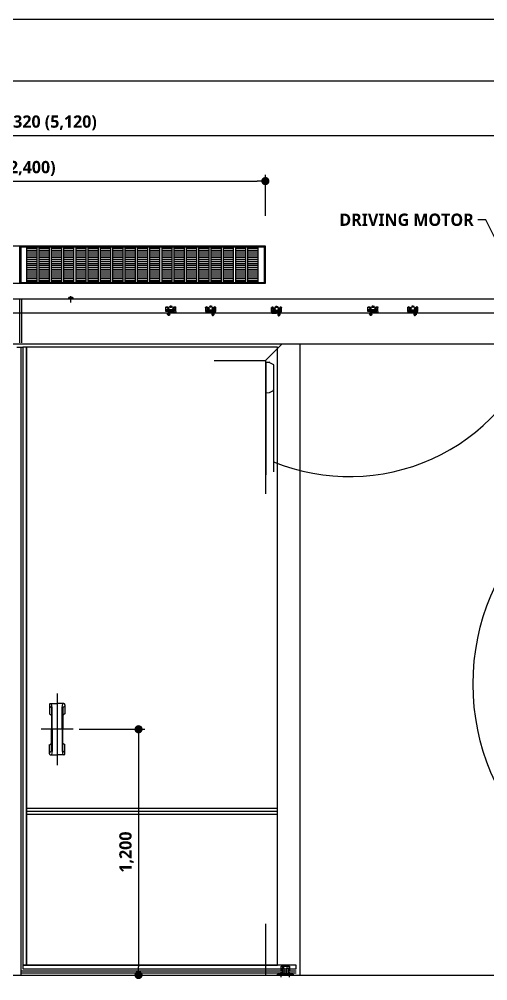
# Model space of a CAD drawing. Header units: millimetres. Extents: x 0 to 33600, y 0 to 8910.
# Drawn here: x 4227 to 6516, y 4215 to 8910 of the extents above; entities that cross this region are included whole.
import ezdxf
from ezdxf.lldxf.tags import DXFTag

# ---------------------------------------------------------------- set-up
doc = ezdxf.new("R2010")
doc.units = ezdxf.units.MM
doc.header["$LTSCALE"] = 20
doc.header["$MEASUREMENT"] = 0
doc.layers.get('0').update_dxf_attribs({"linetype": 'CONTINUOUS'})
doc.layers.get('Defpoints').update_dxf_attribs({"color": 181, "linetype": 'CONTINUOUS'})
for name, color, linetype in [('1', 120, 'CONTINUOUS'), ('9', 9, 'CONTINUOUS'), ('DIM', 141, 'CONTINUOUS'), ('DOOR', 7, 'CONTINUOUS'), ('DOOR-2', 1, 'CONTINUOUS'), ('DOOR-3', 8, 'CONTINUOUS'), ('TEXT', 7, 'CONTINUOUS'), ('방열문', 7, 'CONTINUOUS')]:
    doc.layers.add(name, color=color, linetype=linetype)
doc.styles.add('SH_대대리576', font='')
doc.styles.get("Standard").update_dxf_attribs({"font": 'NanumGothicBold.ttf'})
doc.styles.get('SH_대대리576').set_extended_font_data('NanumGothic', bold=True)
tags = doc.linetypes.add('一点鎖線', pattern=[28.575, 19.05, -3.175, 3.175, -3.175]).pattern_tags.tags
tags[10:11] = [DXFTag(74, 4), DXFTag(75, 0), DXFTag(340, '0'), DXFTag(46, 1.0), DXFTag(50, 0.0), DXFTag(44, 0.0), DXFTag(45, 0.0)]
tags[8:9] = [DXFTag(74, 4), DXFTag(75, 0), DXFTag(340, '0'), DXFTag(46, 1.0), DXFTag(50, 0.0), DXFTag(44, 0.0), DXFTag(45, 0.0)]
tags[6:7] = [DXFTag(74, 4), DXFTag(75, 0), DXFTag(340, '0'), DXFTag(46, 1.0), DXFTag(50, 0.0), DXFTag(44, 0.0), DXFTag(45, 0.0)]
tags[4:5] = [DXFTag(74, 4), DXFTag(75, 0), DXFTag(340, '0'), DXFTag(46, 1.0), DXFTag(50, 0.0), DXFTag(44, 0.0), DXFTag(45, 0.0)]
tags = doc.linetypes.add('破線', pattern=[38.1, 25.4, -12.7]).pattern_tags.tags
tags[6:7] = [DXFTag(74, 4), DXFTag(75, 0), DXFTag(340, '0'), DXFTag(46, 1.0), DXFTag(50, 0.0), DXFTag(44, 0.0), DXFTag(45, 0.0)]
tags[4:5] = [DXFTag(74, 4), DXFTag(75, 0), DXFTag(340, '0'), DXFTag(46, 1.0), DXFTag(50, 0.0), DXFTag(44, 0.0), DXFTag(45, 0.0)]
doc.dimstyles.new('yongsung', dxfattribs={"dimscale": 20, "dimtxt": 3, "dimasz": 2, "dimexe": 1.5, "dimexo": 1.5, "dimgap": 1, "dimtad": 1, "dimdec": 0, "dimdsep": 46, "dimlunit": 6, "dimtxsty": 'Standard', "dimblk": 'DOT', "dimcen": 0, "dimdle": 2, "dimclrd": 256, "dimclre": 256, "dimclrt": 256, "dimadec": 0, "dimazin": 0, "dimtfac": 480, "dimtdec": 0, "dimtix": 1, "dimtmove": 2, "dimatfit": 3, "dimfxl": 1, "dimtolj": 1, "dimtzin": 0, "dimarcsym": 0})

# ---------------------------------------------------------------- blocks, each defined once
blk = doc.blocks.new('_Dot')
at = {"color": 0, "linetype": 'ByBlock', "lineweight": -2}
blk.add_line((-0.5, 0), (-1, 0), dxfattribs=at)
at = {"color": 0, "linetype": 'ByBlock', "const_width": 0.5}
blk.add_lwpolyline([(-0.25, 0, 1), (0.25, 0, 1)], format="xyb", close=True, dxfattribs=at)
blk = doc.blocks.new('*D122')
at = {"layer": 'Defpoints', "color": 0}
for p in [(6789.2, 8341.8), (1669.2, 7898.1), (6789.2, 7898.1)]:
    blk.add_point(p, dxfattribs=at)
at = {"layer": 'DIM', "lineweight": -2}
for p, q in [((1669.2, 7928.1), (1669.2, 8371.8)), ((6789.2, 7928.1), (6789.2, 8371.8)), ((1709.2, 8341.8), (6749.2, 8341.8))]:
    blk.add_line(p, q, dxfattribs=at)
at = {"layer": 'DIM', "linetype": 'ByBlock', "lineweight": -2, "xscale": 40, "yscale": 40, "zscale": 40, "rotation": 180}
blk.add_blockref('_Dot', (1669.2, 8341.8), dxfattribs=at)
at = {"layer": 'DIM', "linetype": 'ByBlock', "lineweight": -2, "xscale": 40, "yscale": 40, "zscale": 40}
blk.add_blockref('_Dot', (6789.2, 8341.8), dxfattribs=at)
at = {"layer": 'DIM', "insert": (4229.2, 8403.7), "char_height": 60, "attachment_point": 5}
blk.add_mtext('\\A1;(W x 2) + 320 (5,120)', dxfattribs=at)
blk = doc.blocks.new('*D123')
at = {"layer": 'Defpoints', "color": 0}
for p in [(5429.2, 8119.7), (3029.2, 7920.7), (5429.2, 7920.7)]:
    blk.add_point(p, dxfattribs=at)
at = {"layer": 'DIM', "lineweight": -2}
for p, q in [((3029.2, 7950.7), (3029.2, 8149.7)), ((5429.2, 7950.7), (5429.2, 8149.7)), ((3069.2, 8119.7), (5389.2, 8119.7))]:
    blk.add_line(p, q, dxfattribs=at)
at = {"layer": 'DIM', "linetype": 'ByBlock', "lineweight": -2, "xscale": 40, "yscale": 40, "zscale": 40, "rotation": 180}
blk.add_blockref('_Dot', (3029.2, 8119.7), dxfattribs=at)
at = {"layer": 'DIM', "linetype": 'ByBlock', "lineweight": -2, "xscale": 40, "yscale": 40, "zscale": 40}
blk.add_blockref('_Dot', (5429.2, 8119.7), dxfattribs=at)
at = {"layer": 'DIM', "insert": (4229.2, 8181.5), "char_height": 60, "attachment_point": 5}
blk.add_mtext('\\A1;W (2,400)', dxfattribs=at)
blk = doc.blocks.new('*D127')
at = {"layer": 'Defpoints', "color": 0}
for p in [(4489.7, 5443), (4489.7, 4243), (4809.6, 4243)]:
    blk.add_point(p, dxfattribs=at)
at = {"layer": 'DIM', "lineweight": -2}
for p, q in [((4519.7, 5443), (4839.6, 5443)), ((4809.6, 5403), (4809.6, 4283)), ((4519.7, 4243), (4839.6, 4243))]:
    blk.add_line(p, q, dxfattribs=at)
at = {"layer": 'DIM', "linetype": 'ByBlock', "lineweight": -2, "xscale": 40, "yscale": 40, "zscale": 40}
for p, rotation in [((4809.6, 5443), 90), ((4809.6, 4243), 270)]:
    blk.add_blockref('_Dot', p, dxfattribs=dict(at, rotation=rotation))
at = {"layer": 'DIM', "insert": (4751, 4843), "char_height": 60, "attachment_point": 5, "rotation": 90}
blk.add_mtext('\\A1;1,200', dxfattribs=at)
blk = doc.blocks.new('A$C60AD7C35')
at = {"layer": '9'}
for p, q in [((63, 141), (63, 122)), ((75, 118), (75, 145)), ((87, 141), (87, 122)), ((0, 118), (0, 122)), ((0, 122), (29, 122)), ((1, 80), (1, 115)), ((1, 115), (49, 115)), ((1, 56), (1, 80)), ((1, 80), (148, 80)), ((1, 62), (148, 62)), ((1, 56), (4, 42)), ((2, 116), (27, 116)), ((4, 118), (4, 122)), ((5, 122), (5, 118)), ((5, 117), (24, 117)), ((5, 115), (5, 116)), ((9, 37), (68, 37)), ((15, 125), (13, 123)), ((15, 108), (15, 133)), ((15, 125), (16, 123)), ((19, 47), (49, 47)), ((23, 98), (49, 98)), ((24, 118), (24, 122)), ((24, 115), (24, 116)), ((25, 122), (25, 118)), ((29, 118), (29, 122)), ((32, 99), (30, 99)), ((30, 96), (30, 99)), ((32, 96), (30, 96)), ((34, 32), (34, 62)), ((35, 102), (35, 104)), ((38, 104), (35, 104)), ((35, 104), (38, 104)), ((35, 100), (38, 96)), ((38, 100), (35, 96)), ((35, 92), (35, 93)), ((38, 92), (35, 92)), ((35, 92), (38, 92)), ((36, 86), (36, 108)), ((38, 102), (38, 104)), ((38, 92), (38, 93)), ((42, 99), (41, 99)), ((42, 96), (41, 96)), ((42, 96), (42, 99)), ((47, 46), (66, 46)), ((49, 115), (56, 125)), ((56, 125), (93, 125)), ((57, 36), (57, 57)), ((60, 133), (89, 133)), ((60, 129), (60, 133)), ((62, 127), (87, 127)), ((87, 122), (63, 122)), ((64, 129), (64, 133)), ((65, 133), (65, 129)), ((65, 128), (84, 128)), ((65, 125), (65, 127)), ((75, 136), (73, 134)), ((73, 41), (94, 41)), ((76, 54), (74, 42)), ((74, 44), (120, 44)), ((75, 136), (76, 134)), ((75, 47), (75, 51)), ((86, 53), (76, 54)), ((76, 54), (85, 52)), ((76, 47), (76, 54)), ((76, 48), (76, 47)), ((76, 48), (85, 48)), ((86, 46), (76, 47)), ((76, 46), (85, 45)), ((76, 46), (76, 45)), ((76, 45), (85, 45)), ((76, 44), (85, 44)), ((77, 56), (85, 55)), ((79, 56), (146, 56)), ((86, 55), (81, 56)), ((84, 129), (84, 133)), ((84, 125), (84, 127)), ((85, 133), (85, 129)), ((85, 45), (85, 53)), ((85, 48), (85, 46)), ((86, 45), (86, 53)), ((87, 21), (132, 21)), ((89, 129), (89, 133)), ((100, 115), (93, 125)), ((99, 21), (99, 39)), ((100, 115), (148, 115)), ((101, 98), (124, 98)), ((108, 99), (107, 99)), ((107, 96), (107, 99)), ((108, 96), (107, 96)), ((110, 2), (110, 42)), ((114, 104), (111, 104)), ((111, 102), (111, 104)), ((111, 100), (114, 96)), ((114, 100), (111, 96)), ((111, 92), (111, 93)), ((114, 92), (111, 92)), ((113, 87), (113, 108)), ((114, 102), (114, 104)), ((114, 92), (114, 93)), ((119, 99), (117, 99)), ((119, 96), (117, 96)), ((119, 96), (119, 99)), ((120, 118), (120, 122)), ((120, 122), (149, 122)), ((120, 21), (120, 44)), ((122, 116), (147, 116)), ((124, 118), (124, 122)), ((125, 122), (125, 118)), ((125, 117), (144, 117)), ((125, 115), (125, 116)), ((135, 125), (133, 123)), ((135, 111), (135, 133)), ((135, 125), (136, 123)), ((144, 118), (144, 122)), ((144, 115), (144, 116)), ((145, 122), (145, 118)), ((148, 80), (148, 115)), ((148, 58), (148, 80)), ((149, 118), (149, 122))]:
    blk.add_line(p, q, dxfattribs=at)
for centre, radius in [((36, 98), 15), ((36, 98), 10.1), ((34, 47), 3.07), ((57, 46), 3.07), ((76, 47), 0.45), ((76, 44), 0.45), ((85, 55), 0.45), ((85, 53), 0.45), ((85, 45), 0.45), ((85, 44), 0.45), ((113, 98), 15), ((110, 21), 9), ((113, 98), 10.1), ((113, 98), 6.3)]:
    blk.add_circle(centre, radius, dxfattribs=at)
for centre, radius, start, end in [((2, 118), 2.1, 180, 270), ((15, 94), 31.2, 67.3869, 112.6129), ((6, 118), 2.72, 187.3836, 191.292), ((6, 118), 2.78, 183.5905, 187.387), ((6, 118), 2.81, 179.9994, 183.5928), ((6, 118), 1.95, 213.4635, 218.6402), ((6, 118), 2.11, 208.5764, 213.4678), ((6, 118), 2.26, 203.9449, 208.5791), ((6, 118), 2.41, 199.5415, 203.9491), ((6, 118), 2.54, 195.3319, 199.5438), ((6, 118), 2.64, 191.2902, 195.3364), ((5, 117), 1.5, 230.6686, 237.502), ((5, 117), 1.64, 224.391, 230.6704), ((6, 118), 1.8, 218.6348, 224.3958), ((9, 43), 6, 190, 270.0003), ((134, 216), 163, 217.3668, 217.3845), ((131, 197), 149, 212.26, 212.2797), ((128, 182), 139, 207.4364, 207.458), ((126, 169), 131, 202.8611, 202.8842), ((124, 157), 125, 198.4999, 198.5242), ((122, 148), 121, 194.3334, 194.3586), ((120, 139), 117, 190.3199, 190.3459), ((119, 131), 115, 186.444, 186.4703), ((117, 123), 113, 182.6696, 182.6961), ((-70, -909), 1029, 85.7975, 85.8003), ((611, 2842), 2791, 257.4688, 257.4698), ((220, 688), 610, 249.3833, 249.388), ((173, 429), 354, 241.7147, 241.7229), ((155, 329), 259, 234.7224, 234.7332), ((145, 276), 211, 228.5002, 228.5131), ((139, 241), 182, 222.7752, 222.7906), ((5, 117), 1.18, 261.2742, 269.9916), ((5, 117), 1.21, 252.7708, 261.2592), ((5, 117), 1.28, 244.8914, 252.7627), ((5, 117), 1.38, 237.503, 244.8866), ((117, 115), 92.3, 178.0562, 178.0897), ((115, 109), 91.3, 174.112, 174.147), ((114, 102), 90.7, 170.0926, 170.127), ((112, 96), 90.6, 166.1154, 166.1481), ((111, 90), 91, 162.0886, 162.1212), ((109, 83), 91.9, 157.8707, 157.903), ((108, 76), 93.4, 153.4096, 153.4413), ((106, 68), 95.7, 148.6381, 148.6691), ((104, 59), 99.2, 143.4984, 143.5283), ((102, 48), 104, 137.9153, 137.9438), ((99, 34), 112, 131.8135, 131.8401), ((95, 16), 124, 124.7603, 124.7868), ((89, -11), 144, 116.7391, 116.7613), ((80, -52), 178, 108.2536, 108.271), ((64, -123), 244, 99.4682, 99.4806), ((27, -293), 410, 90.41, 90.4175), ((24, 117), 1.38, 295.419, 302.9172), ((24, 117), 1.28, 287.3308, 295.4144), ((24, 117), 1.21, 278.6645, 287.3211), ((24, 117), 1.18, 270.0079, 278.6479), ((23, 118), 2.81, 356.3076, 0.0023), ((23, 118), 2.78, 352.5778, 356.3086), ((23, 118), 2.72, 348.7757, 352.581), ((23, 118), 2.65, 344.8573, 348.7777), ((23, 118), 2.54, 340.7805, 344.8603), ((23, 118), 2.42, 336.4958, 340.7841), ((23, 118), 2.28, 331.9473, 336.4996), ((23, 118), 2.13, 327.0722, 331.9505), ((23, 118), 1.97, 321.8041, 327.0773), ((24, 118), 1.81, 316.0682, 321.8093), ((24, 117), 1.65, 309.7913, 316.0716), ((24, 117), 1.51, 302.9175, 309.7948), ((27, 118), 2.1, 270, 0), ((36, 98), 6.54, 105.5701, 254.4299), ((32, 102), 3, 270, 0), ((32, 93), 3, 0, 90), ((36, 98), 6.54, 285.5701, 74.4299), ((41, 102), 3, 180, 270), ((41, 93), 3, 90, 180), ((62, 129), 2.1, 180, 270), ((75, 104), 31.2, 67.3869, 112.6129), ((66, 129), 2.78, 183.5895, 187.3861), ((66, 129), 2.81, 179.9994, 183.5929), ((66, 129), 2.26, 203.9457, 208.58), ((66, 129), 2.41, 199.5414, 203.949), ((66, 129), 2.54, 195.3317, 199.5437), ((66, 129), 2.64, 191.2893, 195.3355), ((66, 129), 2.72, 187.3845, 191.2929), ((65, 128), 1.5, 230.6687, 237.5022), ((65, 128), 1.64, 224.3917, 230.6711), ((66, 128), 1.8, 218.6347, 224.3958), ((66, 128), 1.95, 213.4643, 218.6411), ((66, 129), 2.11, 208.5755, 213.467), ((151, 157), 90.6, 198.4989, 198.5325), ((146, 149), 83.4, 194.3245, 194.3611), ((141, 143), 77.9, 190.3133, 190.3525), ((138, 137), 73.5, 186.4365, 186.4777), ((135, 132), 69.9, 182.6615, 182.7042), ((57, 10), 118, 85.7877, 85.8115), ((29, -32), 164, 77.4603, 77.4776), ((-31, -127), 273, 69.3794, 69.39), ((-295, -542), 761, 61.7187, 61.7225), ((748, 1093), 1182, 234.7243, 234.7267), ((306, 400), 363, 228.5048, 228.5123), ((229, 280), 223, 222.7729, 222.7854), ((196, 228), 165, 217.3665, 217.3839), ((178, 200), 133, 212.2625, 212.2846), ((166, 181), 114, 207.4339, 207.4602), ((157, 167), 100, 202.8538, 202.884), ((65, 128), 1.18, 261.2744, 269.9916), ((65, 128), 1.21, 252.771, 261.2592), ((65, 128), 1.28, 244.892, 252.7632), ((65, 128), 1.38, 237.5027, 244.8863), ((68, 43), 6, 270, 350), ((75, 45), 0.9, 270, 310.3885), ((79, 53), 3, 90, 170), ((76, 54), 0.45, 281.3178, 43.4941), ((144, 127), 59.8, 178.0464, 178.0981), ((140, 123), 55.9, 174.1026, 174.1598), ((136, 120), 52.7, 170.0799, 170.139), ((133, 117), 50.1, 166.1009, 166.1601), ((130, 114), 47.9, 162.0747, 162.1365), ((127, 111), 46.1, 157.8551, 157.9195), ((124, 108), 44.6, 153.3895, 153.456), ((121, 106), 43.3, 148.6213, 148.6897), ((118, 103), 42.4, 143.477, 143.5469), ((115, 100), 41.9, 137.8942, 137.9651), ((112, 97), 41.7, 131.7908, 131.8619), ((108, 94), 42.2, 124.735, 124.8127), ((104, 89), 43.5, 116.713, 116.7864), ((98, 84), 46.1, 108.2271, 108.2944), ((92, 78), 50.4, 99.446, 99.506), ((84, 71), 57.3, 90.3877, 90.4416), ((84, 128), 1.38, 295.4193, 302.9175), ((84, 128), 1.28, 287.331, 295.4146), ((84, 128), 1.21, 278.6644, 287.3211), ((84, 128), 1.18, 270.0078, 278.6478), ((83, 129), 2.81, 356.3067, 0.0013), ((83, 129), 2.78, 352.5782, 356.309), ((83, 129), 2.72, 348.7752, 352.5804), ((83, 129), 2.65, 344.8578, 348.7781), ((83, 129), 2.54, 340.7809, 344.8606), ((83, 129), 2.42, 336.4956, 340.7839), ((83, 129), 2.28, 331.9471, 336.4994), ((83, 129), 2.13, 327.0729, 331.9512), ((83, 128), 1.97, 321.8043, 327.0775), ((84, 128), 1.81, 316.0679, 321.8089), ((84, 128), 1.65, 309.7918, 316.0721), ((84, 128), 1.51, 302.9174, 309.7946), ((86, 45), 0.9, 229.6115, 270), ((87, 129), 2.1, 270, 0), ((106, 13), 14.2, 153.2493, 346.475), ((94, 39), 4.5, 0, 90), ((94, 36), 4.5, 0, 90), ((110, 21), 14.2, 139.279, 40.7211), ((110, 21), 11.2, 163.7398, 16.2602), ((110, 21), 10.8, 180, 0), ((108, 102), 3, 270, 0), ((108, 93), 3, 0, 90), ((117, 102), 3, 180, 270), ((117, 93), 3, 90, 180), ((122, 118), 2.1, 180, 270), ((135, 94), 31.2, 67.3869, 112.6129), ((126, 118), 2.72, 187.3839, 191.2924), ((126, 118), 2.78, 183.5901, 187.3867), ((126, 118), 2.81, 179.999, 183.5925), ((126, 118), 1.95, 213.4641, 218.6409), ((126, 118), 2.11, 208.576, 213.4675), ((126, 118), 2.26, 203.9452, 208.5795), ((126, 118), 2.41, 199.5411, 203.9488), ((126, 118), 2.54, 195.3324, 199.5444), ((126, 118), 2.64, 191.2895, 195.3356), ((125, 117), 1.5, 230.6687, 237.5022), ((125, 117), 1.64, 224.3916, 230.671), ((126, 118), 1.8, 218.6345, 224.3955), ((105, 102), 24.8, 37.3176, 37.4335), ((103, 104), 25.8, 32.2147, 32.3285), ((101, 105), 27.1, 27.391, 27.5014), ((99, 107), 28.6, 22.8172, 22.923), ((96, 108), 30.4, 18.4631, 18.5634), ((93, 110), 32.6, 14.2971, 14.391), ((90, 111), 35.1, 10.2908, 10.3775), ((87, 114), 38.3, 6.4153, 6.4944), ((83, 116), 42.1, 2.6464, 2.7174), ((123, 91), 26.4, 85.7456, 85.8523), ((120, 93), 24.7, 77.4119, 77.5272), ((117, 95), 23.7, 69.3254, 69.447), ((114, 97), 23.2, 61.6567, 61.7818), ((112, 98), 23.2, 54.6682, 54.7886), ((109, 100), 23.5, 48.4479, 48.5639), ((107, 101), 24, 42.7238, 42.8405), ((125, 117), 1.18, 261.2743, 269.9917), ((125, 117), 1.21, 252.771, 261.2593), ((125, 117), 1.28, 244.8917, 252.7629), ((125, 117), 1.38, 237.5029, 244.8866), ((99, 119), 45.4, 358.0389, 358.107), ((97, 123), 47.6, 354.096, 354.1631), ((95, 126), 50.5, 350.0789, 350.1407), ((92, 131), 53.9, 346.1044, 346.1594), ((89, 136), 58.1, 342.0795, 342.1305), ((85, 142), 63.8, 337.8636, 337.9101), ((80, 150), 71.5, 333.4047, 333.4462), ((73, 161), 83, 328.6359, 328.6717), ((63, 178), 101, 323.4985, 323.5278), ((44, 208), 135, 317.9161, 317.9381), ((0, 278), 216, 311.8199, 311.8337), ((-281, 729), 745, 304.7711, 304.7755), ((328, -248), 410, 116.7475, 116.7553), ((193, -31), 156, 108.2514, 108.2713), ((160, 22), 96.3, 99.4593, 99.4907), ((144, 47), 70.2, 90.3917, 90.4357), ((144, 117), 1.38, 295.4196, 302.9178), ((144, 117), 1.28, 287.331, 295.4146), ((144, 117), 1.21, 278.6647, 287.3215), ((144, 117), 1.18, 270.0078, 278.648), ((143, 118), 2.81, 356.3067, 0.0014), ((143, 118), 2.78, 352.5778, 356.3086), ((143, 118), 2.72, 348.7758, 352.581), ((143, 118), 2.65, 344.8573, 348.7776), ((143, 118), 2.54, 340.7805, 344.8602), ((143, 118), 2.42, 336.4958, 340.7841), ((143, 118), 2.28, 331.9473, 336.4995), ((143, 118), 2.13, 327.073, 331.9513), ((143, 118), 1.97, 321.8042, 327.0773), ((144, 118), 1.81, 316.0675, 321.8085), ((144, 117), 1.65, 309.792, 316.0723), ((144, 117), 1.51, 302.9178, 309.795), ((146, 58), 1.5, 270, 0), ((147, 118), 2.1, 270, 0)]:
    blk.add_arc(centre, radius, start, end, dxfattribs=at)

msp = doc.modelspace()

# ---------------------------------------------------------------- linework, layer by layer
for points in [[(3029.2, 7621.1), (4229.2, 7621.1), (4229.2, 7801.1), (3029.2, 7801.1)], [(4229.2, 7621.1), (5429.2, 7621.1), (5429.2, 7801.1), (4229.2, 7801.1)]]:
    msp.add_lwpolyline(points, close=True)
at = {"color": 7}
msp.add_circle((7552.3, 5663.8), 1108.5, dxfattribs=at)
at = {"layer": 'Defpoints'}
for points in [[(0, 8910), (12600, 8910), (12600, 0), (0, 0)], [(300, 8610), (10950, 8610), (10950, 300), (300, 300)]]:
    msp.add_lwpolyline(points, close=True, dxfattribs=at)
at = {"layer": 'DOOR'}
for p, q in [((4262.2, 5058), (5489.2, 5058)), ((4262.2, 5028), (5489.2, 5028))]:
    msp.add_line(p, q, dxfattribs=at)
at = {"layer": 'DOOR-2', "ltscale": 3}
for p, q in [((1669.2, 7544.7), (6639.2, 7544.7)), ((5429.2, 7236), (5431.7, 7236)), ((5429.2, 7236), (5429.2, 6686)), ((5431.7, 7236), (5448, 7235)), ((5431.7, 7236), (5431.7, 7219)), ((5431.7, 7236), (5431.7, 6686)), ((5449.3, 7234.6), (5468.1, 7224.3)), ((5431.7, 7189), (5431.7, 7165.5)), ((5469.7, 7221.7), (5469.7, 6700.2)), ((5431.7, 7156.5), (5431.7, 7086)), ((5449.3, 7087.3), (5468.1, 7097.6)), ((5429.2, 7086), (5431.7, 7086)), ((5431.7, 7086), (5448, 7086.9)), ((4234.2, 4263), (5579.2, 4263)), ((4234.2, 4253), (5579.2, 4253))]:
    msp.add_line(p, q, dxfattribs=at)
at = {"layer": 'DOOR-2'}
for p, q in [((4229.2, 7329.7), (4229.2, 7542.7)), ((4239.1, 7329.5), (4239.2, 7542.7)), ((6619.2, 7474.6), (1669.2, 7474.6)), ((4214.2, 7308), (4244.2, 7308)), ((4234.2, 7308), (4234.2, 5223)), ((5508.9, 7322.7), (5429.2, 7243)), ((4234.2, 5223), (4234.2, 4243)), ((4262.2, 5043), (5489.2, 5043))]:
    msp.add_line(p, q, dxfattribs=at)
at = {"layer": 'DOOR-2', "linetype": 'Continuous', "ltscale": 60}
for p, q in [((4466.7, 7542.7), (4466.7, 7544.8)), ((4466.9, 7545), (4491.5, 7545)), ((4471.7, 7552), (4469.2, 7551)), ((4469.2, 7545), (4469.2, 7551)), ((4489.2, 7545), (4469.2, 7545)), ((4471.7, 7552), (4486.7, 7552)), ((4474.2, 7545), (4474.2, 7551)), ((4479.2, 7527.3), (4479.2, 7557.3)), ((4484.2, 7545), (4484.2, 7551)), ((4486.7, 7552), (4489.2, 7551)), ((4489.2, 7551), (4489.2, 7545)), ((4491.7, 7544.8), (4491.7, 7542.7))]:
    msp.add_line(p, q, dxfattribs=at)
at = {"layer": 'DOOR-2', "linetype": '破線'}
for p, q in [((5179.2, 7243), (5429.2, 7243)), ((5429.2, 7243), (5429.2, 6593)), ((5429.2, 4493), (5429.2, 4243))]:
    msp.add_line(p, q, dxfattribs=at)
at = {"layer": 'DOOR-2', "ltscale": 0.5}
for p, q in [((5511.7, 4278), (5510.7, 4277)), ((5510.7, 4277), (5510.7, 4252.3)), ((5511.3, 4277), (5520.1, 4277)), ((5519.7, 4278), (5511.7, 4278)), ((5520.7, 4277), (5519.7, 4278)), ((5520.7, 4252.3), (5520.7, 4277)), ((5532.7, 4277), (5533.7, 4278)), ((5532.7, 4252.3), (5532.7, 4277)), ((5542.1, 4277), (5533.3, 4277)), ((5533.7, 4278), (5541.7, 4278)), ((5541.7, 4278), (5542.7, 4277)), ((5542.7, 4277), (5542.7, 4252.3)), ((5500.7, 4243), (5500.7, 4247)), ((5506.7, 4233), (5506.7, 4257)), ((5512.7, 4243), (5512.7, 4247)), ((5540.7, 4243), (5540.7, 4247)), ((5546.7, 4233), (5546.7, 4257)), ((5552.7, 4243), (5552.7, 4247))]:
    msp.add_line(p, q, dxfattribs=at)
at = {"layer": 'DOOR-2', "linetype": '一点鎖線'}
msp.add_line((758.7, 4243), (10488.3, 4243), dxfattribs=at)
at = {"layer": 'DOOR-2'}
for points in [[(4262.2, 5223), (4262.2, 7308), (4244.2, 7308), (4244.2, 5223)], [(4244.2, 5223), (4244.2, 4291), (4262.2, 4291), (4262.2, 5223)]]:
    msp.add_lwpolyline(points, dxfattribs=at)
at = {"layer": 'DOOR-2', "ltscale": 3}
msp.add_lwpolyline([(4262.2, 5223), (4262.2, 4291), (5489.2, 4291), (5489.2, 7308), (4262.2, 7308), (4262.2, 5223)], dxfattribs=at)
at = {"layer": 'DOOR-2'}
msp.add_lwpolyline([(4244.2, 4273), (5579.2, 4273), (5579.2, 4291), (4244.2, 4291)], close=True, dxfattribs=at)
at = {"layer": 'DOOR-2', "ltscale": 0.5}
msp.add_lwpolyline([(5505.7, 4286), (5547.7, 4286), (5547.7, 4261), (5505.7, 4261)], close=True, dxfattribs=at)
for points in [[(5545.7, 4247), (5564.2, 4247), (5564.2, 4243), (5489.2, 4243), (5489.2, 4247), (5507.7, 4247)], [(5523.7, 4247), (5529.7, 4247)]]:
    msp.add_lwpolyline(points, dxfattribs=at)
at = {"layer": 'DOOR-2', "linetype": 'Continuous', "ltscale": 60}
for centre, radius, start, end in [((4466.9, 7544.8), 0.2, 90, 180), ((4472.4, 7550.1), 2.02, 26.4459, 109.9512), ((4479.2, 7539), 13, 67.3801, 112.6199), ((4486, 7550.1), 2.02, 70.0488, 153.5541), ((4491.5, 7544.8), 0.2, 0, 90)]:
    msp.add_arc(centre, radius, start, end, dxfattribs=at)
at = {"layer": 'DOOR-2', "linetype": '一点鎖線', "ltscale": 10}
msp.add_arc((5839.8, 7657.2), 980.7, 247.7663, 340.8293, dxfattribs=at)
at = {"layer": 'DOOR-2', "ltscale": 3}
for centre, start, end in [((5447.8, 7232), 61.294, 86.6335), ((5466.7, 7221.7), 0, 61.294), ((5466.7, 7100.2), 298.706, 0), ((5447.8, 7089.9), 273.3665, 298.706)]:
    msp.add_arc(centre, 3, start, end, dxfattribs=at)
at = {"layer": 'DOOR-2', "ltscale": 0.5}
for centre, radius, start, end in [((5507.7, 4250.5), 3.5, 270, 31.0027), ((5515.7, 4317.6), 71.1, 264.5585, 275.4415), ((5515.7, 4278.1), 26.3, 260.0038, 279.9962), ((5523.7, 4250.5), 3.5, 148.9973, 270), ((5529.7, 4250.5), 3.5, 270, 31.0027), ((5537.7, 4317.6), 71.1, 264.5585, 275.4415), ((5537.7, 4278.1), 26.3, 260.0038, 279.9962), ((5545.7, 4250.5), 3.5, 148.9973, 270)]:
    msp.add_arc(centre, radius, start, end, dxfattribs=at)
at = {"layer": 'DOOR-3', "linetype": 'Continuous'}
for p, q in [((4264.2, 7792.4), (4314.2, 7792.4)), ((4264.2, 7783.1), (4314.2, 7783.1)), ((4264.2, 7773.8), (4314.2, 7773.8)), ((4264.2, 7764.5), (4314.2, 7764.5)), ((4264.2, 7755.2), (4314.2, 7755.2)), ((4324.2, 7792.4), (4374.2, 7792.4)), ((4324.2, 7783.1), (4374.2, 7783.1)), ((4324.2, 7773.8), (4374.2, 7773.8)), ((4324.2, 7764.5), (4374.2, 7764.5)), ((4324.2, 7755.2), (4374.2, 7755.2)), ((4384.2, 7792.4), (4434.2, 7792.4)), ((4384.2, 7783.1), (4434.2, 7783.1)), ((4384.2, 7773.8), (4434.2, 7773.8)), ((4384.2, 7764.5), (4434.2, 7764.5)), ((4384.2, 7755.2), (4434.2, 7755.2)), ((4444.2, 7792.4), (4494.2, 7792.4)), ((4444.2, 7783.1), (4494.2, 7783.1)), ((4444.2, 7773.8), (4494.2, 7773.8)), ((4444.2, 7764.5), (4494.2, 7764.5)), ((4444.2, 7755.2), (4494.2, 7755.2)), ((4504.2, 7792.4), (4554.2, 7792.4)), ((4504.2, 7783.1), (4554.2, 7783.1)), ((4504.2, 7773.8), (4554.2, 7773.8)), ((4504.2, 7764.5), (4554.2, 7764.5)), ((4504.2, 7755.2), (4554.2, 7755.2)), ((4564.2, 7792.4), (4614.2, 7792.4)), ((4564.2, 7783.1), (4614.2, 7783.1)), ((4564.2, 7773.8), (4614.2, 7773.8)), ((4564.2, 7764.5), (4614.2, 7764.5)), ((4564.2, 7755.2), (4614.2, 7755.2)), ((4624.2, 7792.4), (4674.2, 7792.4)), ((4624.2, 7783.1), (4674.2, 7783.1)), ((4624.2, 7773.8), (4674.2, 7773.8)), ((4624.2, 7764.5), (4674.2, 7764.5)), ((4624.2, 7755.2), (4674.2, 7755.2)), ((4684.2, 7792.4), (4734.2, 7792.4)), ((4684.2, 7783.1), (4734.2, 7783.1)), ((4684.2, 7773.8), (4734.2, 7773.8)), ((4684.2, 7764.5), (4734.2, 7764.5)), ((4684.2, 7755.2), (4734.2, 7755.2)), ((4744.2, 7792.4), (4794.2, 7792.4)), ((4744.2, 7783.1), (4794.2, 7783.1)), ((4744.2, 7773.8), (4794.2, 7773.8)), ((4744.2, 7764.5), (4794.2, 7764.5)), ((4744.2, 7755.2), (4794.2, 7755.2)), ((4804.2, 7792.4), (4854.2, 7792.4)), ((4804.2, 7783.1), (4854.2, 7783.1)), ((4804.2, 7773.8), (4854.2, 7773.8)), ((4804.2, 7764.5), (4854.2, 7764.5)), ((4804.2, 7755.2), (4854.2, 7755.2)), ((4864.2, 7792.4), (4914.2, 7792.4)), ((4864.2, 7783.1), (4914.2, 7783.1)), ((4864.2, 7773.8), (4914.2, 7773.8)), ((4864.2, 7764.5), (4914.2, 7764.5)), ((4864.2, 7755.2), (4914.2, 7755.2)), ((4924.2, 7792.4), (4974.2, 7792.4)), ((4924.2, 7783.1), (4974.2, 7783.1)), ((4924.2, 7773.8), (4974.2, 7773.8)), ((4924.2, 7764.5), (4974.2, 7764.5)), ((4924.2, 7755.2), (4974.2, 7755.2)), ((4984.2, 7792.4), (5034.2, 7792.4)), ((4984.2, 7783.1), (5034.2, 7783.1)), ((4984.2, 7773.8), (5034.2, 7773.8)), ((4984.2, 7764.5), (5034.2, 7764.5)), ((4984.2, 7755.2), (5034.2, 7755.2)), ((5044.2, 7792.4), (5094.2, 7792.4)), ((5044.2, 7783.1), (5094.2, 7783.1)), ((5044.2, 7773.8), (5094.2, 7773.8)), ((5044.2, 7764.5), (5094.2, 7764.5)), ((5044.2, 7755.2), (5094.2, 7755.2)), ((5104.2, 7792.4), (5154.2, 7792.4)), ((5104.2, 7783.1), (5154.2, 7783.1)), ((5104.2, 7773.8), (5154.2, 7773.8)), ((5104.2, 7764.5), (5154.2, 7764.5)), ((5104.2, 7755.2), (5154.2, 7755.2)), ((5164.2, 7792.4), (5214.2, 7792.4)), ((5164.2, 7783.1), (5214.2, 7783.1)), ((5164.2, 7773.8), (5214.2, 7773.8)), ((5164.2, 7764.5), (5214.2, 7764.5)), ((5164.2, 7755.2), (5214.2, 7755.2)), ((5224.2, 7792.4), (5274.2, 7792.4)), ((5224.2, 7783.1), (5274.2, 7783.1)), ((5224.2, 7773.8), (5274.2, 7773.8)), ((5224.2, 7764.5), (5274.2, 7764.5)), ((5224.2, 7755.2), (5274.2, 7755.2)), ((5284.2, 7792.4), (5334.2, 7792.4)), ((5284.2, 7783.1), (5334.2, 7783.1)), ((5284.2, 7773.8), (5334.2, 7773.8)), ((5284.2, 7764.5), (5334.2, 7764.5)), ((5284.2, 7755.2), (5334.2, 7755.2)), ((5344.2, 7792.4), (5394.2, 7792.4)), ((5344.2, 7783.1), (5394.2, 7783.1)), ((5344.2, 7773.8), (5394.2, 7773.8)), ((5344.2, 7764.5), (5394.2, 7764.5)), ((5344.2, 7755.2), (5394.2, 7755.2)), ((4264.2, 7745.9), (4314.2, 7745.9)), ((4264.2, 7736.6), (4314.2, 7736.6)), ((4264.2, 7727.3), (4314.2, 7727.3)), ((4264.2, 7718), (4314.2, 7718)), ((4264.2, 7708.7), (4314.2, 7708.7)), ((4324.2, 7745.9), (4374.2, 7745.9)), ((4324.2, 7736.6), (4374.2, 7736.6)), ((4324.2, 7727.3), (4374.2, 7727.3)), ((4324.2, 7718), (4374.2, 7718)), ((4324.2, 7708.7), (4374.2, 7708.7)), ((4384.2, 7745.9), (4434.2, 7745.9)), ((4384.2, 7736.6), (4434.2, 7736.6)), ((4384.2, 7727.3), (4434.2, 7727.3)), ((4384.2, 7718), (4434.2, 7718)), ((4384.2, 7708.7), (4434.2, 7708.7)), ((4444.2, 7745.9), (4494.2, 7745.9)), ((4444.2, 7736.6), (4494.2, 7736.6)), ((4444.2, 7727.3), (4494.2, 7727.3)), ((4444.2, 7718), (4494.2, 7718)), ((4444.2, 7708.7), (4494.2, 7708.7)), ((4504.2, 7745.9), (4554.2, 7745.9)), ((4504.2, 7736.6), (4554.2, 7736.6)), ((4504.2, 7727.3), (4554.2, 7727.3)), ((4504.2, 7718), (4554.2, 7718)), ((4504.2, 7708.7), (4554.2, 7708.7)), ((4564.2, 7745.9), (4614.2, 7745.9)), ((4564.2, 7736.6), (4614.2, 7736.6)), ((4564.2, 7727.3), (4614.2, 7727.3)), ((4564.2, 7718), (4614.2, 7718)), ((4564.2, 7708.7), (4614.2, 7708.7)), ((4624.2, 7745.9), (4674.2, 7745.9)), ((4624.2, 7736.6), (4674.2, 7736.6)), ((4624.2, 7727.3), (4674.2, 7727.3)), ((4624.2, 7718), (4674.2, 7718)), ((4624.2, 7708.7), (4674.2, 7708.7)), ((4684.2, 7745.9), (4734.2, 7745.9)), ((4684.2, 7736.6), (4734.2, 7736.6)), ((4684.2, 7727.3), (4734.2, 7727.3)), ((4684.2, 7718), (4734.2, 7718)), ((4684.2, 7708.7), (4734.2, 7708.7)), ((4744.2, 7745.9), (4794.2, 7745.9)), ((4744.2, 7736.6), (4794.2, 7736.6)), ((4744.2, 7727.3), (4794.2, 7727.3)), ((4744.2, 7718), (4794.2, 7718)), ((4744.2, 7708.7), (4794.2, 7708.7)), ((4804.2, 7745.9), (4854.2, 7745.9)), ((4804.2, 7736.6), (4854.2, 7736.6)), ((4804.2, 7727.3), (4854.2, 7727.3)), ((4804.2, 7718), (4854.2, 7718)), ((4804.2, 7708.7), (4854.2, 7708.7)), ((4864.2, 7745.9), (4914.2, 7745.9)), ((4864.2, 7736.6), (4914.2, 7736.6)), ((4864.2, 7727.3), (4914.2, 7727.3)), ((4864.2, 7718), (4914.2, 7718)), ((4864.2, 7708.7), (4914.2, 7708.7)), ((4924.2, 7745.9), (4974.2, 7745.9)), ((4924.2, 7736.6), (4974.2, 7736.6)), ((4924.2, 7727.3), (4974.2, 7727.3)), ((4924.2, 7718), (4974.2, 7718)), ((4924.2, 7708.7), (4974.2, 7708.7)), ((4984.2, 7745.9), (5034.2, 7745.9)), ((4984.2, 7736.6), (5034.2, 7736.6)), ((4984.2, 7727.3), (5034.2, 7727.3)), ((4984.2, 7718), (5034.2, 7718)), ((4984.2, 7708.7), (5034.2, 7708.7)), ((5044.2, 7745.9), (5094.2, 7745.9)), ((5044.2, 7736.6), (5094.2, 7736.6)), ((5044.2, 7727.3), (5094.2, 7727.3)), ((5044.2, 7718), (5094.2, 7718)), ((5044.2, 7708.7), (5094.2, 7708.7)), ((5104.2, 7745.9), (5154.2, 7745.9)), ((5104.2, 7736.6), (5154.2, 7736.6)), ((5104.2, 7727.3), (5154.2, 7727.3)), ((5104.2, 7718), (5154.2, 7718)), ((5104.2, 7708.7), (5154.2, 7708.7)), ((5164.2, 7745.9), (5214.2, 7745.9)), ((5164.2, 7736.6), (5214.2, 7736.6)), ((5164.2, 7727.3), (5214.2, 7727.3)), ((5164.2, 7718), (5214.2, 7718)), ((5164.2, 7708.7), (5214.2, 7708.7)), ((5224.2, 7745.9), (5274.2, 7745.9)), ((5224.2, 7736.6), (5274.2, 7736.6)), ((5224.2, 7727.3), (5274.2, 7727.3)), ((5224.2, 7718), (5274.2, 7718)), ((5224.2, 7708.7), (5274.2, 7708.7)), ((5284.2, 7745.9), (5334.2, 7745.9)), ((5284.2, 7736.6), (5334.2, 7736.6)), ((5284.2, 7727.3), (5334.2, 7727.3)), ((5284.2, 7718), (5334.2, 7718)), ((5284.2, 7708.7), (5334.2, 7708.7)), ((5344.2, 7745.9), (5394.2, 7745.9)), ((5344.2, 7736.6), (5394.2, 7736.6)), ((5344.2, 7727.3), (5394.2, 7727.3)), ((5344.2, 7718), (5394.2, 7718)), ((5344.2, 7708.7), (5394.2, 7708.7)), ((4264.2, 7699.4), (4314.2, 7699.4)), ((4264.2, 7690.1), (4314.2, 7690.1)), ((4264.2, 7680.8), (4314.2, 7680.8)), ((4264.2, 7671.5), (4314.2, 7671.5)), ((4264.2, 7662.2), (4314.2, 7662.2)), ((4324.2, 7699.4), (4374.2, 7699.4)), ((4324.2, 7690.1), (4374.2, 7690.1)), ((4324.2, 7680.8), (4374.2, 7680.8)), ((4324.2, 7671.5), (4374.2, 7671.5)), ((4324.2, 7662.2), (4374.2, 7662.2)), ((4384.2, 7699.4), (4434.2, 7699.4)), ((4384.2, 7690.1), (4434.2, 7690.1)), ((4384.2, 7680.8), (4434.2, 7680.8)), ((4384.2, 7671.5), (4434.2, 7671.5)), ((4384.2, 7662.2), (4434.2, 7662.2)), ((4444.2, 7699.4), (4494.2, 7699.4)), ((4444.2, 7690.1), (4494.2, 7690.1)), ((4444.2, 7680.8), (4494.2, 7680.8)), ((4444.2, 7671.5), (4494.2, 7671.5)), ((4444.2, 7662.2), (4494.2, 7662.2)), ((4504.2, 7699.4), (4554.2, 7699.4)), ((4504.2, 7690.1), (4554.2, 7690.1)), ((4504.2, 7680.8), (4554.2, 7680.8)), ((4504.2, 7671.5), (4554.2, 7671.5)), ((4504.2, 7662.2), (4554.2, 7662.2)), ((4564.2, 7699.4), (4614.2, 7699.4)), ((4564.2, 7690.1), (4614.2, 7690.1)), ((4564.2, 7680.8), (4614.2, 7680.8)), ((4564.2, 7671.5), (4614.2, 7671.5)), ((4564.2, 7662.2), (4614.2, 7662.2)), ((4624.2, 7699.4), (4674.2, 7699.4)), ((4624.2, 7690.1), (4674.2, 7690.1)), ((4624.2, 7680.8), (4674.2, 7680.8)), ((4624.2, 7671.5), (4674.2, 7671.5)), ((4624.2, 7662.2), (4674.2, 7662.2)), ((4684.2, 7699.4), (4734.2, 7699.4)), ((4684.2, 7690.1), (4734.2, 7690.1)), ((4684.2, 7680.8), (4734.2, 7680.8)), ((4684.2, 7671.5), (4734.2, 7671.5)), ((4684.2, 7662.2), (4734.2, 7662.2)), ((4744.2, 7699.4), (4794.2, 7699.4)), ((4744.2, 7690.1), (4794.2, 7690.1)), ((4744.2, 7680.8), (4794.2, 7680.8)), ((4744.2, 7671.5), (4794.2, 7671.5)), ((4744.2, 7662.2), (4794.2, 7662.2)), ((4804.2, 7699.4), (4854.2, 7699.4)), ((4804.2, 7690.1), (4854.2, 7690.1)), ((4804.2, 7680.8), (4854.2, 7680.8)), ((4804.2, 7671.5), (4854.2, 7671.5)), ((4804.2, 7662.2), (4854.2, 7662.2)), ((4864.2, 7699.4), (4914.2, 7699.4)), ((4864.2, 7690.1), (4914.2, 7690.1)), ((4864.2, 7680.8), (4914.2, 7680.8)), ((4864.2, 7671.5), (4914.2, 7671.5)), ((4864.2, 7662.2), (4914.2, 7662.2)), ((4924.2, 7699.4), (4974.2, 7699.4)), ((4924.2, 7690.1), (4974.2, 7690.1)), ((4924.2, 7680.8), (4974.2, 7680.8)), ((4924.2, 7671.5), (4974.2, 7671.5)), ((4924.2, 7662.2), (4974.2, 7662.2)), ((4984.2, 7699.4), (5034.2, 7699.4)), ((4984.2, 7690.1), (5034.2, 7690.1)), ((4984.2, 7680.8), (5034.2, 7680.8)), ((4984.2, 7671.5), (5034.2, 7671.5)), ((4984.2, 7662.2), (5034.2, 7662.2)), ((5044.2, 7699.4), (5094.2, 7699.4)), ((5044.2, 7690.1), (5094.2, 7690.1)), ((5044.2, 7680.8), (5094.2, 7680.8)), ((5044.2, 7671.5), (5094.2, 7671.5)), ((5044.2, 7662.2), (5094.2, 7662.2)), ((5104.2, 7699.4), (5154.2, 7699.4)), ((5104.2, 7690.1), (5154.2, 7690.1)), ((5104.2, 7680.8), (5154.2, 7680.8)), ((5104.2, 7671.5), (5154.2, 7671.5)), ((5104.2, 7662.2), (5154.2, 7662.2)), ((5164.2, 7699.4), (5214.2, 7699.4)), ((5164.2, 7690.1), (5214.2, 7690.1)), ((5164.2, 7680.8), (5214.2, 7680.8)), ((5164.2, 7671.5), (5214.2, 7671.5)), ((5164.2, 7662.2), (5214.2, 7662.2)), ((5224.2, 7699.4), (5274.2, 7699.4)), ((5224.2, 7690.1), (5274.2, 7690.1)), ((5224.2, 7680.8), (5274.2, 7680.8)), ((5224.2, 7671.5), (5274.2, 7671.5)), ((5224.2, 7662.2), (5274.2, 7662.2)), ((5284.2, 7699.4), (5334.2, 7699.4)), ((5284.2, 7690.1), (5334.2, 7690.1)), ((5284.2, 7680.8), (5334.2, 7680.8)), ((5284.2, 7671.5), (5334.2, 7671.5)), ((5284.2, 7662.2), (5334.2, 7662.2)), ((5344.2, 7699.4), (5394.2, 7699.4)), ((5344.2, 7690.1), (5394.2, 7690.1)), ((5344.2, 7680.8), (5394.2, 7680.8)), ((5344.2, 7671.5), (5394.2, 7671.5)), ((5344.2, 7662.2), (5394.2, 7662.2)), ((4264.2, 7652.9), (4314.2, 7652.9)), ((4264.2, 7643.6), (4314.2, 7643.6)), ((4264.2, 7634.3), (4314.2, 7634.3)), ((4264.2, 7629.6), (4314.2, 7629.6)), ((4324.2, 7652.9), (4374.2, 7652.9)), ((4324.2, 7643.6), (4374.2, 7643.6)), ((4324.2, 7634.3), (4374.2, 7634.3)), ((4324.2, 7629.6), (4374.2, 7629.6)), ((4384.2, 7652.9), (4434.2, 7652.9)), ((4384.2, 7643.6), (4434.2, 7643.6)), ((4384.2, 7634.3), (4434.2, 7634.3)), ((4384.2, 7629.6), (4434.2, 7629.6)), ((4444.2, 7652.9), (4494.2, 7652.9)), ((4444.2, 7643.6), (4494.2, 7643.6)), ((4444.2, 7634.3), (4494.2, 7634.3)), ((4444.2, 7629.6), (4494.2, 7629.6)), ((4504.2, 7652.9), (4554.2, 7652.9)), ((4504.2, 7643.6), (4554.2, 7643.6)), ((4504.2, 7634.3), (4554.2, 7634.3)), ((4504.2, 7629.6), (4554.2, 7629.6)), ((4564.2, 7652.9), (4614.2, 7652.9)), ((4564.2, 7643.6), (4614.2, 7643.6)), ((4564.2, 7634.3), (4614.2, 7634.3)), ((4564.2, 7629.6), (4614.2, 7629.6)), ((4624.2, 7652.9), (4674.2, 7652.9)), ((4624.2, 7643.6), (4674.2, 7643.6)), ((4624.2, 7634.3), (4674.2, 7634.3)), ((4624.2, 7629.6), (4674.2, 7629.6)), ((4684.2, 7652.9), (4734.2, 7652.9)), ((4684.2, 7643.6), (4734.2, 7643.6)), ((4684.2, 7634.3), (4734.2, 7634.3)), ((4684.2, 7629.6), (4734.2, 7629.6)), ((4744.2, 7652.9), (4794.2, 7652.9)), ((4744.2, 7643.6), (4794.2, 7643.6)), ((4744.2, 7634.3), (4794.2, 7634.3)), ((4744.2, 7629.6), (4794.2, 7629.6)), ((4804.2, 7652.9), (4854.2, 7652.9)), ((4804.2, 7643.6), (4854.2, 7643.6)), ((4804.2, 7634.3), (4854.2, 7634.3)), ((4804.2, 7629.6), (4854.2, 7629.6)), ((4864.2, 7652.9), (4914.2, 7652.9)), ((4864.2, 7643.6), (4914.2, 7643.6)), ((4864.2, 7634.3), (4914.2, 7634.3)), ((4864.2, 7629.6), (4914.2, 7629.6)), ((4924.2, 7652.9), (4974.2, 7652.9)), ((4924.2, 7643.6), (4974.2, 7643.6)), ((4924.2, 7634.3), (4974.2, 7634.3)), ((4924.2, 7629.6), (4974.2, 7629.6)), ((4984.2, 7652.9), (5034.2, 7652.9)), ((4984.2, 7643.6), (5034.2, 7643.6)), ((4984.2, 7634.3), (5034.2, 7634.3)), ((4984.2, 7629.6), (5034.2, 7629.6)), ((5044.2, 7652.9), (5094.2, 7652.9)), ((5044.2, 7643.6), (5094.2, 7643.6)), ((5044.2, 7634.3), (5094.2, 7634.3)), ((5044.2, 7629.6), (5094.2, 7629.6)), ((5104.2, 7652.9), (5154.2, 7652.9)), ((5104.2, 7643.6), (5154.2, 7643.6)), ((5104.2, 7634.3), (5154.2, 7634.3)), ((5104.2, 7629.6), (5154.2, 7629.6)), ((5164.2, 7652.9), (5214.2, 7652.9)), ((5164.2, 7643.6), (5214.2, 7643.6)), ((5164.2, 7634.3), (5214.2, 7634.3)), ((5164.2, 7629.6), (5214.2, 7629.6)), ((5224.2, 7652.9), (5274.2, 7652.9)), ((5224.2, 7643.6), (5274.2, 7643.6)), ((5224.2, 7634.3), (5274.2, 7634.3)), ((5224.2, 7629.6), (5274.2, 7629.6)), ((5284.2, 7652.9), (5334.2, 7652.9)), ((5284.2, 7643.6), (5334.2, 7643.6)), ((5284.2, 7634.3), (5334.2, 7634.3)), ((5284.2, 7629.6), (5334.2, 7629.6)), ((5344.2, 7652.9), (5394.2, 7652.9)), ((5344.2, 7643.6), (5394.2, 7643.6)), ((5344.2, 7634.3), (5394.2, 7634.3)), ((5344.2, 7629.6), (5394.2, 7629.6))]:
    msp.add_line(p, q, dxfattribs=at)
at = {"layer": 'DOOR-3', "linetype": '一点鎖線', "ltscale": 3}
for p, q in [((4412.2, 5618), (4412.2, 5268)), ((4489.7, 5443), (4334.7, 5443))]:
    msp.add_line(p, q, dxfattribs=at)
at = {"layer": 'DOOR-3', "ltscale": 3}
for p, q in [((4374.7, 5562.9), (4374.7, 5518)), ((4374.7, 5558), (4384.7, 5548)), ((4379.7, 5568), (4412.2, 5568)), ((4387.7, 5548), (4384.7, 5568)), ((4384.7, 5548), (4384.7, 5443)), ((4387.7, 5443), (4387.7, 5548)), ((4444.7, 5568), (4412.2, 5568)), ((4436.7, 5548), (4439.7, 5568)), ((4436.7, 5443), (4436.7, 5548)), ((4449.7, 5558), (4439.7, 5548)), ((4439.7, 5548), (4439.7, 5443)), ((4449.7, 5562.9), (4449.7, 5518)), ((4374.6, 5517.7), (4379.6, 5515.2)), ((4379.6, 5515.2), (4379.9, 5515.2)), ((4379.9, 5515.2), (4380.1, 5515)), ((4380.1, 5515), (4380.4, 5515)), ((4380.4, 5515), (4380.6, 5514.7)), ((4380.6, 5514.7), (4380.9, 5514.7)), ((4380.9, 5514.7), (4381.1, 5514.5)), ((4381.1, 5514.5), (4381.4, 5514.2)), ((4381.4, 5514.2), (4381.6, 5514)), ((4381.6, 5514), (4381.9, 5514)), ((4381.9, 5514), (4382.1, 5513.7)), ((4382.1, 5513.7), (4382.4, 5513.5)), ((4382.4, 5513.5), (4382.6, 5513.2)), ((4382.6, 5513.2), (4382.9, 5513)), ((4382.9, 5513), (4383.1, 5512.7)), ((4383.1, 5512.7), (4383.4, 5512.5)), ((4383.4, 5512.5), (4383.4, 5512.2)), ((4383.4, 5512.2), (4383.6, 5512.2)), ((4383.6, 5512.2), (4383.6, 5512)), ((4383.6, 5512), (4383.9, 5511.7)), ((4383.9, 5511.7), (4383.9, 5511.5)), ((4383.9, 5511.5), (4384.1, 5511.2)), ((4384.1, 5511.2), (4384.1, 5511)), ((4384.1, 5511), (4384.4, 5510.7)), ((4384.4, 5510.7), (4384.4, 5510.5)), ((4384.4, 5510.5), (4384.4, 5510.2)), ((4384.4, 5510.2), (4384.4, 5510)), ((4384.4, 5510), (4384.6, 5509.7)), ((4384.6, 5509.7), (4384.6, 5509.5)), ((4384.6, 5509.5), (4384.6, 5509.2)), ((4384.6, 5509.2), (4384.6, 5509)), ((4384.6, 5509), (4384.6, 5505.2)), ((4439.9, 5510.5), (4439.6, 5510.5)), ((4439.6, 5510.5), (4439.6, 5510.2)), ((4439.6, 5510.2), (4439.6, 5510)), ((4439.6, 5510), (4439.6, 5509.7)), ((4439.6, 5509.7), (4439.6, 5509.5)), ((4439.6, 5509.5), (4439.6, 5509.2)), ((4439.6, 5509.2), (4439.6, 5509)), ((4439.6, 5509), (4439.6, 5505.2)), ((4440.1, 5511.2), (4439.9, 5511.2)), ((4439.9, 5511.2), (4439.9, 5511)), ((4439.9, 5511), (4439.9, 5510.7)), ((4439.9, 5510.7), (4439.9, 5510.5)), ((4440.4, 5511.7), (4440.1, 5511.7)), ((4440.1, 5511.7), (4440.1, 5511.5)), ((4440.1, 5511.5), (4440.1, 5511.2)), ((4440.6, 5512.2), (4440.4, 5512)), ((4440.4, 5512), (4440.4, 5511.7)), ((4440.9, 5512.5), (4440.6, 5512.2)), ((4441.1, 5512.7), (4440.9, 5512.7)), ((4440.9, 5512.7), (4440.9, 5512.5)), ((4441.4, 5513.2), (4441.1, 5513)), ((4441.1, 5513), (4441.1, 5512.7)), ((4441.6, 5513.2), (4441.4, 5513.2)), ((4441.9, 5513.7), (4441.6, 5513.5)), ((4441.6, 5513.5), (4441.6, 5513.2)), ((4442.1, 5513.7), (4441.9, 5513.7)), ((4442.4, 5514), (4442.1, 5513.7)), ((4442.6, 5514.2), (4442.4, 5514)), ((4442.9, 5514.5), (4442.6, 5514.2)), ((4443.1, 5514.5), (4442.9, 5514.5)), ((4443.4, 5514.7), (4443.1, 5514.5)), ((4443.6, 5514.7), (4443.4, 5514.7)), ((4443.9, 5515), (4443.6, 5514.7)), ((4444.1, 5515), (4443.9, 5515)), ((4444.4, 5515.2), (4444.1, 5515)), ((4444.6, 5515.2), (4444.4, 5515.2)), ((4449.6, 5517.7), (4444.6, 5515.2)), ((4384.7, 5338), (4384.7, 5443)), ((4387.7, 5443), (4387.7, 5338)), ((4436.7, 5443), (4436.7, 5338)), ((4439.7, 5338), (4439.7, 5443)), ((4374.6, 5367.7), (4379.6, 5370.2)), ((4374.7, 5323), (4374.7, 5368)), ((4379.6, 5370.2), (4379.9, 5370.5)), ((4379.9, 5370.5), (4380.1, 5370.7)), ((4380.1, 5370.7), (4380.4, 5370.7)), ((4380.4, 5370.7), (4380.6, 5371)), ((4380.6, 5371), (4380.9, 5371)), ((4380.9, 5371), (4381.1, 5371.2)), ((4381.1, 5371.2), (4381.4, 5371.5)), ((4381.4, 5371.5), (4381.6, 5371.5)), ((4381.6, 5371.5), (4381.9, 5371.7)), ((4381.9, 5371.7), (4382.1, 5372)), ((4382.1, 5372), (4382.4, 5372.2)), ((4382.4, 5372.2), (4382.6, 5372.5)), ((4382.6, 5372.5), (4382.9, 5372.7)), ((4382.9, 5372.7), (4383.1, 5372.7)), ((4383.1, 5373), (4383.4, 5373.2)), ((4383.1, 5372.7), (4383.1, 5373)), ((4383.4, 5373.2), (4383.6, 5373.5)), ((4383.6, 5373.5), (4383.6, 5373.7)), ((4383.6, 5373.7), (4383.9, 5373.7)), ((4383.9, 5374.2), (4384.1, 5374.5)), ((4383.9, 5374), (4383.9, 5374.2)), ((4383.9, 5373.7), (4383.9, 5374)), ((4384.1, 5374.7), (4384.4, 5375)), ((4384.1, 5374.5), (4384.1, 5374.7)), ((4384.4, 5375.7), (4384.6, 5376)), ((4384.4, 5375.5), (4384.4, 5375.7)), ((4384.4, 5375.2), (4384.4, 5375.5)), ((4384.4, 5375), (4384.4, 5375.2)), ((4384.6, 5376.7), (4384.6, 5380.5)), ((4384.6, 5376.5), (4384.6, 5376.7)), ((4384.6, 5376.2), (4384.6, 5376.5)), ((4384.6, 5376), (4384.6, 5376.2)), ((4439.6, 5376.7), (4439.6, 5380.5)), ((4439.6, 5376.5), (4439.6, 5376.7)), ((4439.6, 5376.2), (4439.6, 5376.5)), ((4439.6, 5376), (4439.6, 5376.2)), ((4439.6, 5375.7), (4439.6, 5376)), ((4439.6, 5375.5), (4439.6, 5375.7)), ((4439.6, 5375.2), (4439.6, 5375.5)), ((4439.9, 5375.2), (4439.6, 5375.2)), ((4439.9, 5375), (4439.9, 5375.2)), ((4439.9, 5374.7), (4439.9, 5375)), ((4439.9, 5374.5), (4439.9, 5374.7)), ((4440.1, 5374.5), (4439.9, 5374.5)), ((4440.1, 5374.2), (4440.1, 5374.5)), ((4440.1, 5374), (4440.1, 5374.2)), ((4440.4, 5373.7), (4440.1, 5374)), ((4440.6, 5373.5), (4440.4, 5373.7)), ((4440.6, 5373.2), (4440.6, 5373.5)), ((4440.9, 5373.2), (4440.6, 5373.2)), ((4440.9, 5373), (4440.9, 5373.2)), ((4441.1, 5372.7), (4440.9, 5373)), ((4441.4, 5372.5), (4441.1, 5372.7)), ((4441.6, 5372.5), (4441.4, 5372.5)), ((4441.6, 5372.2), (4441.6, 5372.5)), ((4441.9, 5372), (4441.6, 5372.2)), ((4442.1, 5372), (4441.9, 5372)), ((4442.4, 5371.7), (4442.1, 5372)), ((4442.4, 5371.5), (4442.4, 5371.7)), ((4442.6, 5371.5), (4442.4, 5371.5)), ((4442.9, 5371.2), (4442.6, 5371.5)), ((4443.1, 5371.2), (4442.9, 5371.2)), ((4443.4, 5371), (4443.1, 5371.2)), ((4443.6, 5371), (4443.4, 5371)), ((4443.9, 5370.7), (4443.6, 5371)), ((4444.1, 5370.7), (4443.9, 5370.7)), ((4444.4, 5370.5), (4444.1, 5370.7)), ((4444.6, 5370.2), (4444.4, 5370.5)), ((4449.6, 5367.7), (4444.6, 5370.2)), ((4449.7, 5323), (4449.7, 5368)), ((4374.7, 5328), (4384.7, 5338)), ((4379.7, 5318), (4412.2, 5318)), ((4387.7, 5338), (4384.7, 5318)), ((4444.7, 5318), (4412.2, 5318)), ((4436.7, 5338), (4439.7, 5318)), ((4449.7, 5328), (4439.7, 5338))]:
    msp.add_line(p, q, dxfattribs=at)
at = {"layer": 'DOOR-3', "linetype": 'Continuous'}
for points in [[(4234.2, 7625), (5424.2, 7625), (5424.2, 7797), (4234.2, 7797.1), (4234.2, 7792.4), (4234.2, 7629.6), (4234.2, 7625)], [(4264.2, 7625), (4264.2, 7797)], [(4314.2, 7625), (4314.2, 7797)], [(4324.2, 7625), (4324.2, 7797)], [(4374.2, 7625), (4374.2, 7797)], [(4384.2, 7625), (4384.2, 7797)], [(4434.2, 7625), (4434.2, 7797)], [(4444.2, 7625), (4444.2, 7797)], [(4494.2, 7625), (4494.2, 7797)], [(4504.2, 7625), (4504.2, 7797)], [(4554.2, 7625), (4554.2, 7797)], [(4564.2, 7625), (4564.2, 7797)], [(4614.2, 7625), (4614.2, 7797)], [(4624.2, 7625), (4624.2, 7797)], [(4674.2, 7625), (4674.2, 7797)], [(4684.2, 7625), (4684.2, 7797)], [(4734.2, 7625), (4734.2, 7797)], [(4744.2, 7625), (4744.2, 7797)], [(4794.2, 7625), (4794.2, 7797)], [(4804.2, 7625), (4804.2, 7797)], [(4854.2, 7625), (4854.2, 7797)], [(4864.2, 7625), (4864.2, 7797)], [(4914.2, 7625), (4914.2, 7797)], [(4924.2, 7625), (4924.2, 7797)], [(4974.2, 7625), (4974.2, 7797)], [(4984.2, 7625), (4984.2, 7797)], [(5034.2, 7625), (5034.2, 7797)], [(5044.2, 7625), (5044.2, 7797)], [(5094.2, 7625), (5094.2, 7797)], [(5104.2, 7625), (5104.2, 7797)], [(5154.2, 7625), (5154.2, 7797)], [(5164.2, 7625), (5164.2, 7797)], [(5214.2, 7625), (5214.2, 7797)], [(5224.2, 7625), (5224.2, 7797)], [(5274.2, 7625), (5274.2, 7797)], [(5284.2, 7625), (5284.2, 7797)], [(5334.2, 7625), (5334.2, 7797)], [(5344.2, 7625), (5344.2, 7797)], [(5394.2, 7625), (5394.2, 7797)]]:
    msp.add_lwpolyline(points, dxfattribs=at)
at = {"layer": 'DOOR-3', "ltscale": 3}
for centre, start, end in [((4379.7, 5563), 90, 180.0261), ((4444.7, 5563), 359.9739, 90), ((4379.7, 5323), 179.9739, 270), ((4444.7, 5323), 270, 0.0261)]:
    msp.add_arc(centre, 5, start, end, dxfattribs=at)
at = {"layer": '방열문', "ltscale": 3}
for p, q in [((6619.2, 7542.7), (1669.2, 7542.7)), ((6789.2, 7322.7), (1669.2, 7322.7)), ((5599.2, 4243), (5599.2, 7322.7))]:
    msp.add_line(p, q, dxfattribs=at)

# ---------------------------------------------------------------- block references
at = {"layer": '1', "yscale": 0.3333333333333333, "zscale": 0.3333333333333333}
for p, xscale in [((4992.4, 7463.6), -0.3333333333333333), ((5137.2, 7463.6), 0.3333333333333333), ((5459.3, 7462.2), 0.3333333333333333), ((5979.6, 7463.6), -0.3333333333333333), ((6124.4, 7463.6), 0.3333333333333333)]:
    msp.add_blockref('A$C60AD7C35', p, dxfattribs=dict(at, xscale=xscale))

# ---------------------------------------------------------------- texts
at = {"layer": 'TEXT', "insert": (6446.9, 7900.1), "char_height": 60, "attachment_point": 9, "style": 'SH_대대리576'}
msp.add_mtext('DRIVING MOTOR', dxfattribs=at)

# ---------------------------------------------------------------- dimensions: what is measured, and where the dimension line sits
at = {"layer": 'DIM'}
for base, p1, p2, text, picture, middle in [((6789.2, 8341.8), (1669.2, 7898.1), (6789.2, 7898.1), '(W x 2) + 320 (<>)', '*D122', (4229.2, 8403.7)), ((5429.2, 8119.7), (3029.2, 7920.7), (5429.2, 7920.7), 'W (<>)', '*D123', (4229.2, 8181.5))]:
    dim = msp.add_linear_dim(base=base, p1=p1, p2=p2, text=text, dimstyle='yongsung', override={"dimtmove": 1}, dxfattribs=at)
    dim.commit()
    dim.dimension.update_dxf_attribs({"geometry": picture, "text_midpoint": middle})
dim = msp.add_linear_dim(base=(4809.6, 4243), p1=(4489.7, 5443), p2=(4489.7, 4243), angle=90, dimstyle='yongsung', override={"dimtmove": 1}, dxfattribs=at)
dim.commit()
dim.dimension.update_dxf_attribs({"geometry": '*D127', "text_midpoint": (4751, 4843)})

# ---------------------------------------------------------------- leaders
at = {"layer": 'TEXT', "annotation_type": 0, "has_hookline": 1, "hookline_direction": 1, "text_width": 673.9}
msp.add_leader([(6712, 7514.9), (6506.9, 7930.1), (6466.9, 7930.1)], dimstyle='yongsung', override={"dimtad": 0}, dxfattribs=at)

doc.saveas('drawing.dxf')
